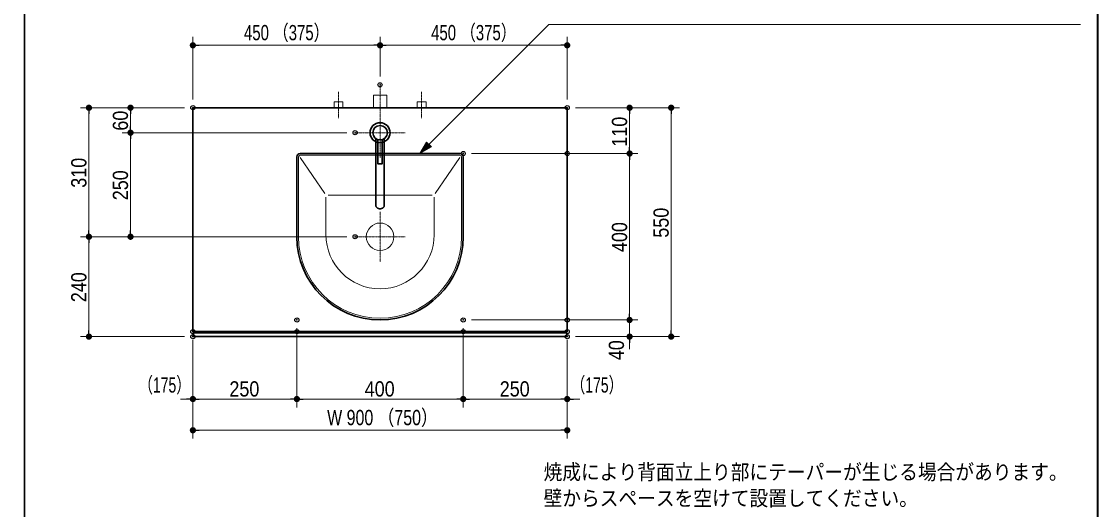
# Model space of a CAD drawing. Units: millimetres, scale not verified. Extents: x -6062 to 6062, y -3045 to 3045.
# Drawn here: x -375 to 2212, y -785 to 387 of the extents above; entities that cross this region are included whole.
import ezdxf
from ezdxf.enums import TextEntityAlignment as Align

# ---------------------------------------------------------------- set-up
doc = ezdxf.new("R2010")
doc.units = ezdxf.units.MM
doc.header["$LTSCALE"] = 20
doc.header["$PDMODE"] = 32
doc.header["$PDSIZE"] = 10
doc.linetypes.add('USER2', pattern=[2.91, 1.76, -0.4, 0.35, -0.4])
for name, color, linetype, lineweight in [('0-0_5ボウル・キャビネット', 7, 'Continuous', 15), ('0-1_4給排水', 7, 'Continuous', 30), ('0-2_1図面枠', 7, 'Continuous', 20), ('0-3_2寸法-2', 7, 'Continuous', 15), ('0-4_0', 7, 'Continuous', 25), ('0-6_2寸法-1', 7, 'Continuous', 15), ('0-7_2寸法-3', 7, 'Continuous', 15)]:
    doc.layers.add(name, color=color, linetype=linetype, lineweight=lineweight)
doc.layers.add('0-5_Defpoints', color=7, linetype='Continuous')
doc.styles.add('ＭＳ Ｐゴシック', font='')
doc.styles.get('ＭＳ Ｐゴシック').set_extended_font_data('MS PGothic')

# ---------------------------------------------------------------- blocks, each defined once
blk = doc.blocks.new('グループ-12')
at = {"layer": '0-2_1図面枠', "lineweight": 35}
blk.add_lwpolyline([(-80000, 55400), (80000, 55400), (80000, -55400), (-80000, -55400)], close=True, dxfattribs=at)
blk = doc.blocks.new('図面枠')
at = {"layer": '0-2_1図面枠'}
blk.add_blockref('グループ-12', (0, 0), dxfattribs=at)
blk = doc.blocks.new('グループ-22')
at = {"layer": '0-2_1図面枠', "lineweight": 30}
blk.add_line((28400, 41000), (28400, -48600), dxfattribs=at)
blk = doc.blocks.new('_Dot')
at = {"layer": '0-4_0'}
blk.add_line((-10, 0), (-20, 0), dxfattribs=at)
for points in [[(0, 0), (-10, 0), (-9.92, 1.25)], [(0, 0), (-9.92, -1.25), (-10, 0)], [(0, 0), (-9.92, 1.25), (-9.69, 2.49)], [(0, 0), (-9.69, -2.49), (-9.92, -1.25)], [(0, 0), (-9.69, 2.49), (-9.3, 3.68)], [(0, 0), (-9.3, -3.68), (-9.69, -2.49)], [(0, 0), (-9.3, 3.68), (-8.76, 4.82)], [(0, 0), (-8.76, -4.82), (-9.3, -3.68)], [(0, 0), (-8.76, 4.82), (-8.09, 5.88)], [(0, 0), (-8.09, -5.88), (-8.76, -4.82)], [(0, 0), (-8.09, 5.88), (-7.29, 6.85)], [(0, 0), (-7.29, -6.85), (-8.09, -5.88)], [(0, 0), (-7.29, 6.85), (-6.37, 7.71)], [(0, 0), (-6.37, -7.71), (-7.29, -6.85)], [(0, 0), (-6.37, 7.71), (-5.36, 8.44)], [(0, 0), (-5.36, -8.44), (-6.37, -7.71)], [(0, 0), (-5.36, 8.44), (-4.26, 9.05)], [(0, 0), (-4.26, -9.05), (-5.36, -8.44)], [(0, 0), (-4.26, 9.05), (-3.09, 9.51)], [(0, 0), (-3.09, -9.51), (-4.26, -9.05)], [(0, 0), (-3.09, 9.51), (-1.87, 9.82)], [(0, 0), (-1.87, -9.82), (-3.09, -9.51)], [(0, 0), (-1.87, 9.82), (-0.63, 9.98)], [(0, 0), (-0.63, -9.98), (-1.87, -9.82)], [(0, 0), (-0.63, 9.98), (0.63, 9.98)], [(0, 0), (0.63, -9.98), (-0.63, -9.98)], [(0, 0), (0.63, 9.98), (1.87, 9.82)], [(0, 0), (1.87, 9.82), (3.09, 9.51)], [(0, 0), (3.09, 9.51), (4.26, 9.05)], [(0, 0), (4.26, 9.05), (5.36, 8.44)], [(0, 0), (5.36, 8.44), (6.37, 7.71)], [(0, 0), (6.37, 7.71), (7.29, 6.85)], [(0, 0), (7.29, 6.85), (8.09, 5.88)], [(0, 0), (8.09, 5.88), (8.76, 4.82)], [(0, 0), (8.76, 4.82), (9.3, 3.68)], [(0, 0), (9.3, 3.68), (9.69, 2.49)], [(0, 0), (9.69, 2.49), (9.92, 1.25)], [(0, 0), (9.92, 1.25), (10, 0)], [(0, 0), (1.87, -9.82), (0.63, -9.98)], [(0, 0), (3.09, -9.51), (1.87, -9.82)], [(0, 0), (4.26, -9.05), (3.09, -9.51)], [(0, 0), (5.36, -8.44), (4.26, -9.05)], [(0, 0), (6.37, -7.71), (5.36, -8.44)], [(0, 0), (7.29, -6.85), (6.37, -7.71)], [(0, 0), (8.09, -5.88), (7.29, -6.85)], [(0, 0), (8.76, -4.82), (8.09, -5.88)], [(0, 0), (9.3, -3.68), (8.76, -4.82)], [(0, 0), (9.69, -2.49), (9.3, -3.68)], [(0, 0), (9.92, -1.25), (9.69, -2.49)], [(0, 0), (10, 0), (9.92, -1.25)]]:
    blk.add_solid(points, dxfattribs=at)
blk = doc.blocks.new('グループ-47')
at = {"layer": '0-1_4給排水', "linetype": 'USER2', "lineweight": 15}
blk.add_line((45500, 3100), (45500, 4700), dxfattribs=at)
at = {"layer": '0-1_4給排水', "lineweight": 15}
blk.add_lwpolyline([(45180, 3600), (45180, 4200), (45820, 4200), (45820, 3600)], dxfattribs=at)
blk = doc.blocks.new('止水栓_平面_W100')
at = {"layer": '0-1_4給排水', "linetype": 'USER2', "lineweight": 15}
for p, q in [((-2000, -500), (-2000, 780)), ((2000, -500), (2000, 780))]:
    blk.add_line(p, q, dxfattribs=at)
at = {"layer": '0-1_4給排水', "lineweight": 15}
for points in [[(-2210, 0), (-2210, 280), (-1790, 280), (-1790, 0)], [(1790, 0), (1790, 280), (2210, 280), (2210, 0)]]:
    blk.add_lwpolyline(points, dxfattribs=at)
blk = doc.blocks.new('グループ-68')
at = {"layer": '0-0_5ボウル・キャビネット', "lineweight": 30}
for p, q in [((41500, 1240), (41500, -2600)), ((49340, 1400), (41660, 1400)), ((49500, -2600), (49500, 1240))]:
    blk.add_line(p, q, dxfattribs=at)
at = {"layer": '0-0_5ボウル・キャビネット'}
for p, q in [((41580, 1240), (41580, -2600)), ((42843.3, -517.6), (41655.9, 1209.6)), ((49340, 1320), (41660, 1320)), ((48156.7, -517.6), (49344.1, 1209.6)), ((49420, -2600), (49420, 1240)), ((42900, -700), (42900, -2500)), ((43000, -600), (48000, -600)), ((48100, -700), (48100, -2500))]:
    blk.add_line(p, q, dxfattribs=at)
at = {"layer": '0-0_5ボウル・キャビネット', "lineweight": 30}
for centre, radius, start, end in [((41660, 1240), 160, 90, 180), ((49340, 1240), 160, 0, 90), ((45500, -2600), 4000, 180, 0)]:
    blk.add_arc(centre, radius, start, end, dxfattribs=at)
at = {"layer": '0-0_5ボウル・キャビネット'}
for centre, radius, start, end in [((41660, 1240), 80, 90, 180), ((49340, 1240), 80, 0, 90), ((45500, -2500), 2600, 180, 0), ((45500, -2600), 3920, 180, 0)]:
    blk.add_arc(centre, radius, start, end, dxfattribs=at)
blk = doc.blocks.new('グループ-71')
at = {"layer": '0-0_5ボウル・キャビネット', "linetype": 'USER2'}
for p, q in [((45500, -1400), (45500, -3800)), ((44300, -2600), (46700, -2600))]:
    blk.add_line(p, q, dxfattribs=at)
at = {"layer": '0-0_5ボウル・キャビネット'}
blk.add_circle((45500, -2600), 660, dxfattribs=at)
blk = doc.blocks.new('グループ-74')
at = {"layer": '0-1_4給排水', "linetype": 'USER2', "lineweight": 15}
for p, q in [((45500, 3600), (45500, 1200)), ((44300, 2400), (46700, 2400))]:
    blk.add_line(p, q, dxfattribs=at)
at = {"layer": '0-1_4給排水'}
for points in [[(45300, 2112.8), (45300, -1100), (45300.8, -1113.8), (45303.3, -1127.9), (45307.7, -1142.2), (45314, -1156.4), (45322.3, -1170.4), (45332.6, -1183.8), (45344.7, -1196.6), (45358.6, -1208.3), (45373.9, -1218.9), (45390.6, -1228.2), (45408.1, -1236.1), (45426.4, -1242.5), (45445, -1247.3), (45463.6, -1250.7), (45482, -1252.6), (45500, -1253.2), (45518, -1252.6), (45536.4, -1250.7), (45555, -1247.3), (45573.6, -1242.5), (45591.9, -1236.1), (45609.4, -1228.2), (45626.1, -1218.9), (45641.4, -1208.3), (45655.3, -1196.6), (45667.4, -1183.8), (45677.7, -1170.4), (45686, -1156.4), (45692.3, -1142.2), (45696.7, -1127.9), (45699.2, -1113.8), (45700, -1100), (45700, 2112.8)], [(45400, 2064.6), (45400, 900), (45600, 900), (45600, 2064.6)]]:
    blk.add_lwpolyline(points, dxfattribs=at)
for radius in [480, 350]:
    blk.add_circle((45500, 2400), radius, dxfattribs=at)

msp = doc.modelspace()

# ---------------------------------------------------------------- linework, layer by layer
at = {"layer": '0-0_5ボウル・キャビネット', "lineweight": 30}
for points in [[(37.5, 180), (937.5, 180), (937.5, -358), (37.5, -358)], [(38.5, -361), (936.5, -361), (936.5, -370), (38.5, -370)]]:
    msp.add_lwpolyline(points, close=True, dxfattribs=at)
at = {"layer": '0-3_2寸法-2'}
for p, q in [((1087.5, -314.99), (1087.5, -299.99)), ((957.5, -330), (1107.5, -330)), ((1087.5, -370), (1087.5, -330)), ((37.5, -378), (37.5, -540)), ((287.5, -378), (287.5, -540)), ((687.5, -378), (687.5, -540)), ((937.5, -378), (937.5, -540)), ((957.5, -370), (1107.5, -370)), ((1087.5, -385.01), (1087.5, -400.01)), ((22.49, -520), (7.49, -520)), ((287.5, -520), (37.5, -520)), ((302.51, -520), (317.51, -520)), ((672.49, -520), (657.49, -520)), ((687.5, -520), (937.5, -520)), ((952.51, -520), (967.51, -520))]:
    msp.add_line(p, q, dxfattribs=at)
at = {"layer": '0-5_Defpoints'}
for p in [(37.5, 330), (937.5, 330), (487.5, 235), (-212.5, 180), (-112.5, 180), (-112.5, 180), (37.5, 180), (937.5, 180), (937.5, 180), (1087.5, 180), (1087.5, 180), (1187.5, 180), (427.5, 120), (687.5, 70), (937.5, 70), (-112.5, -130), (427.5, -130), (287.5, -330), (687.5, -330), (937.5, -330), (1087.5, -330), (1087.5, -330), (37.5, -358), (287.5, -358), (687.5, -358), (937.5, -358), (-212.5, -370), (37.5, -370), (937.5, -370), (1087.5, -370), (37.5, -520), (37.5, -520), (287.5, -520), (937.5, -520), (937.5, -520), (37.5, -595)]:
    msp.add_point(p, dxfattribs=at)
at = {"layer": '0-6_2寸法-1'}
for p, q in [((37.5, 200), (37.5, 350)), ((487.5, 255), (487.5, 350)), ((487.5, 255), (487.5, 350)), ((937.5, 200), (937.5, 350)), ((472.49, 330), (52.51, 330)), ((502.51, 330), (922.49, 330)), ((-132.5, 180), (-232.5, 180)), ((-212.5, -114.99), (-212.5, 164.99)), ((17.5, 180), (-132.5, 180)), ((-112.5, 135.01), (-112.5, 164.99)), ((957.5, 180), (1107.5, 180)), ((1087.5, 85.01), (1087.5, 164.99)), ((1107.5, 180), (1207.5, 180)), ((1187.5, -354.99), (1187.5, 164.99)), ((407.5, 120), (-132.5, 120)), ((407.5, 120), (-132.5, 120)), ((-112.5, 104.99), (-112.5, -114.99)), ((707.5, 70), (1107.5, 70)), ((957.5, 70), (1107.5, 70)), ((1087.5, 54.99), (1087.5, -314.99)), ((-132.5, -130), (-232.5, -130)), ((-132.5, -130), (-232.5, -130)), ((-212.5, -145.01), (-212.5, -354.99)), ((407.5, -130), (-132.5, -130)), ((707.5, -330), (1107.5, -330)), ((287.5, -350), (287.5, -540)), ((687.5, -350), (687.5, -540)), ((17.5, -370), (-232.5, -370)), ((37.5, -378), (37.5, -540)), ((287.5, -378), (287.5, -540)), ((687.5, -378), (687.5, -540)), ((937.5, -378), (937.5, -540)), ((1107.5, -370), (1207.5, -370)), ((37.5, -540), (37.5, -615)), ((272.49, -520), (52.51, -520)), ((672.49, -520), (302.51, -520)), ((702.51, -520), (922.49, -520)), ((937.5, -540), (937.5, -615)), ((922.49, -595), (52.51, -595))]:
    msp.add_line(p, q, dxfattribs=at)
at = {"layer": '0-7_2寸法-3'}
msp.add_lwpolyline([(583.5, 70), (893.5, 380), (2171.63, 380)], dxfattribs=at)
at = {"layer": '0-7_2寸法-3', "lineweight": 5}
msp.add_lwpolyline([(610.83, 85.78), (583.5, 70), (599.28, 97.33)], close=True, dxfattribs=at)
at = {"layer": '0-7_2寸法-3'}
msp.add_solid([(610.83, 85.78), (599.28, 97.33), (583.5, 70)], dxfattribs=at)

# ---------------------------------------------------------------- block references
at = {"layer": '0-0_5ボウル・キャビネット', "xscale": 0.05, "yscale": 0.05}
for name in ['グループ-68', 'グループ-71']:
    msp.add_blockref(name, (-1787.5, 0), dxfattribs=at)
at = {"layer": '0-1_4給排水', "xscale": 0.05, "yscale": 0.05}
for name, p in [('グループ-47', (-1787.5, 0)), ('止水栓_平面_W100', (487.5, 180)), ('グループ-74', (-1787.5, 0))]:
    msp.add_blockref(name, p, dxfattribs=at)
at = {"layer": '0-2_1図面枠', "xscale": 0.05, "yscale": 0.05}
for name in ['図面枠', 'グループ-22']:
    msp.add_blockref(name, (-1787.5, 0), dxfattribs=at)
at = {"layer": '0-3_2寸法-2', "xscale": 0.7503418, "yscale": 0.7503418}
for p, rotation in [((1087.5, -330), 270), ((1087.5, -370), 90), ((287.5, -520), 180), ((937.5, -520), 180)]:
    msp.add_blockref('_Dot', p, dxfattribs=dict(at, rotation=rotation))
for p in [(37.5, -520), (687.5, -520)]:
    msp.add_blockref('_Dot', p, dxfattribs=at)
at = {"layer": '0-6_2寸法-1', "xscale": 0.7503418, "yscale": 0.7503418}
for p, rotation in [((37.5, 330), 180), ((487.5, 330), 180), ((-212.5, 180), 90), ((-112.5, 180), 90), ((1087.5, 180), 90), ((1187.5, 180), 90), ((-112.5, 120), 270), ((-112.5, 120), 90), ((1087.5, 70), 270), ((1087.5, 70), 90), ((-212.5, -130), 270), ((-212.5, -130), 90), ((-112.5, -130), 270), ((1087.5, -330), 270), ((-212.5, -370), 270), ((1187.5, -370), 270), ((37.5, -520), 180), ((287.5, -520), 180), ((687.5, -520), 180), ((37.5, -595), 180)]:
    msp.add_blockref('_Dot', p, dxfattribs=dict(at, rotation=rotation))
for p in [(487.5, 330), (937.5, 330), (287.5, -520), (687.5, -520), (937.5, -520), (937.5, -595)]:
    msp.add_blockref('_Dot', p, dxfattribs=at)

# ---------------------------------------------------------------- texts
at = {"layer": '0-3_2寸法-2', "style": 'ＭＳ Ｐゴシック', "width": 0.9}
msp.add_text('40', height=36.66, rotation=90, dxfattribs=at).set_placement((1085.02, -426.59), align=Align.BOTTOM_LEFT)
at = {"layer": '0-3_2寸法-2', "style": 'ＭＳ Ｐゴシック', "width": 0.7}
for p in [(-93.57, -515.51), (946, -515.51)]:
    msp.add_text('（175）', height=36.66, dxfattribs=at).set_placement(p, align=Align.BOTTOM_LEFT)
at = {"layer": '0-6_2寸法-1', "style": 'ＭＳ Ｐゴシック'}
for s, height, width, p in [('450 （375）', 36.66, 0.75, (160.29, 331.19)), ('450 （375）', 36.66, 0.75, (610.29, 331.19)), ('250', 36.66, 0.9, (125.22, -524.96)), ('400', 36.66, 0.9, (450.61, -524.96)), ('250', 36.66, 0.9, (775.22, -524.96)), ('W 900 （750）', 36.69, 0.8, (360.23, -593.81))]:
    msp.add_text(s, height=height, dxfattribs=dict(at, width=width)).set_placement(p, align=Align.BOTTOM_LEFT)
at = {"layer": '0-6_2寸法-1', "style": 'ＭＳ Ｐゴシック', "width": 0.9}
for s, p in [('60', (-107.54, 124.92)), ('110', (1092.46, 86.39)), ('310', (-207.54, -12.28)), ('250', (-107.54, -42.28)), ('550', (1192.46, -132.28)), ('400', (1092.46, -166.89)), ('240', (-207.54, -287.28))]:
    msp.add_text(s, height=36.66, rotation=90, dxfattribs=at).set_placement(p, align=Align.BOTTOM_LEFT)
at = {"layer": '0-7_2寸法-3', "style": 'ＭＳ Ｐゴシック', "width": 0.9}
for s, p in [('焼成により背面立上り部にテーパーが生じる場合があります。', (880.68, -724.59)), ('壁からスペースを空けて設置してください。', (880.68, -787.62))]:
    msp.add_text(s, height=36.66, dxfattribs=at).set_placement(p, align=Align.BOTTOM_LEFT)

doc.saveas('drawing.dxf')
